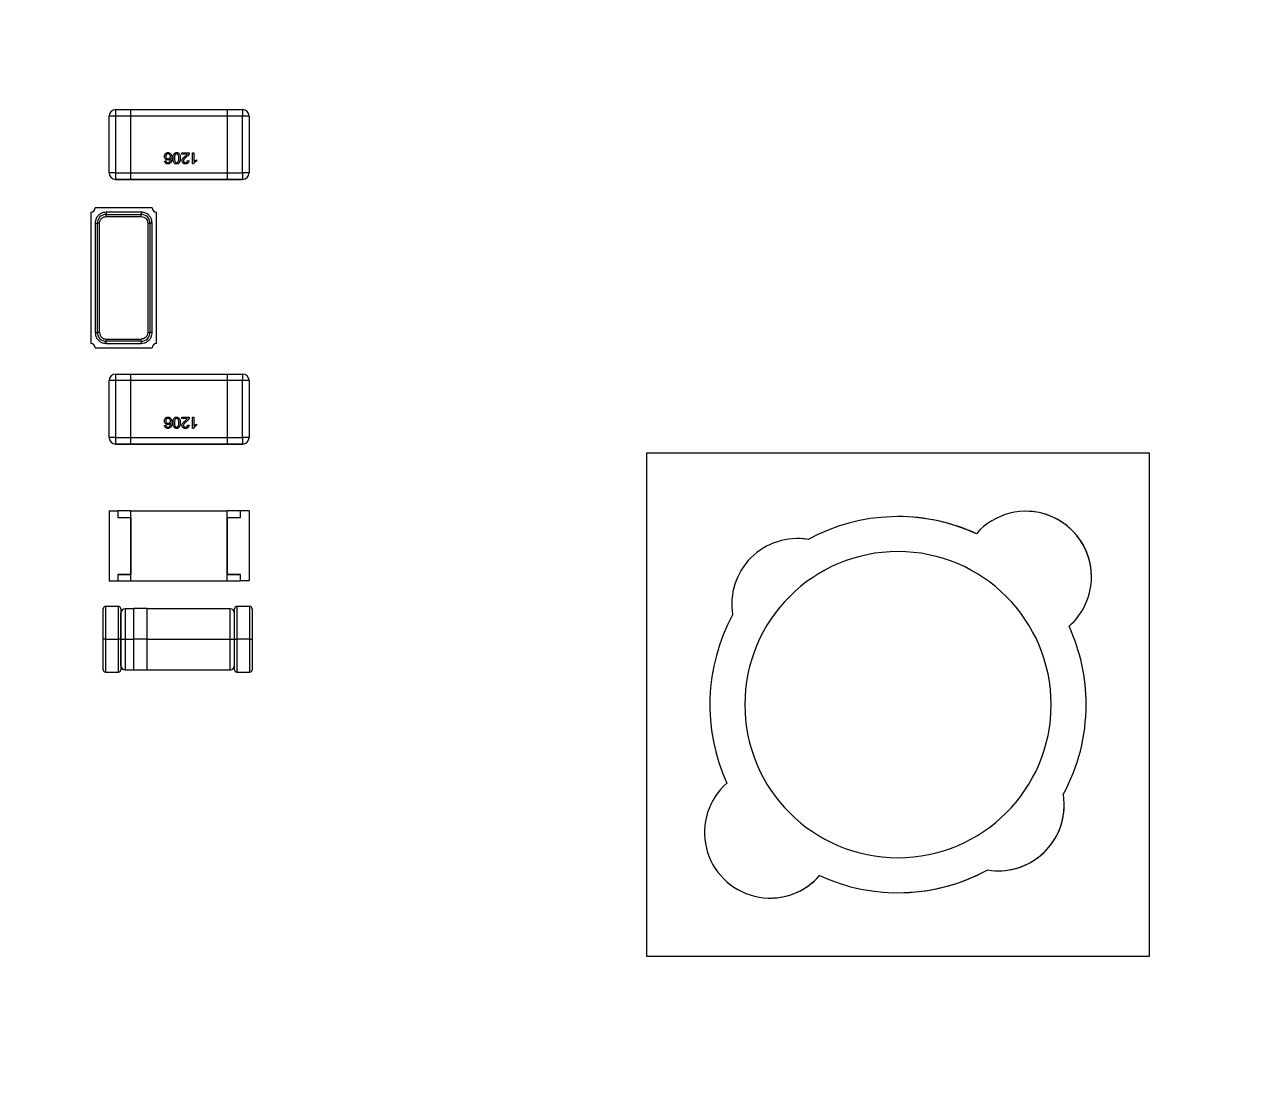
# Model space of a CAD drawing. Header units: millimetres. Extents: x 464 to 694, y 328 to 578.
# Drawn here: x 538.6 to 594.4, y 482 to 530 of the extents above; entities that cross this region are included whole.
import ezdxf

# ---------------------------------------------------------------- set-up
doc = ezdxf.new("R2010")
doc.units = ezdxf.units.MM

msp = doc.modelspace()

# ---------------------------------------------------------------- linework, layer by layer
at = {"color": 7, "linetype": 'Continuous', "lineweight": 25}
for p, q in [((542.771, 526.143), (542.771, 525.843)), ((542.771, 526.143), (543.471, 526.143)), ((543.471, 525.843), (543.471, 526.143)), ((543.471, 526.143), (547.871, 526.143)), ((547.871, 526.143), (547.871, 525.843)), ((547.871, 526.143), (548.571, 526.143)), ((548.571, 526.143), (548.571, 525.843)), ((542.471, 523.243), (542.471, 525.843)), ((542.771, 525.843), (542.471, 525.843)), ((542.771, 525.843), (542.771, 523.243)), ((543.471, 525.843), (542.771, 525.843)), ((543.471, 523.243), (543.471, 525.843)), ((547.871, 525.843), (543.471, 525.843)), ((547.871, 525.843), (547.871, 523.243)), ((548.571, 525.843), (547.871, 525.843)), ((548.571, 523.243), (548.571, 525.843)), ((548.871, 525.843), (548.571, 525.843)), ((548.871, 525.843), (548.871, 523.243)), ((545.005, 523.786), (545.07, 523.793)), ((545.329, 523.824), (545.327, 523.807)), ((545.795, 524.102), (545.795, 524.168)), ((545.795, 524.168), (546.131, 524.168)), ((546.046, 524.102), (545.795, 524.102)), ((546.046, 524.102), (545.795, 524.102)), ((546.058, 523.806), (546.124, 523.8)), ((546.282, 524.168), (546.348, 524.168)), ((546.282, 523.655), (546.282, 524.168)), ((546.324, 523.655), (546.282, 523.655)), ((546.324, 523.655), (546.282, 523.655)), ((546.348, 524.168), (546.348, 523.768)), ((546.466, 523.844), (546.466, 523.783)), ((542.771, 523.243), (542.471, 523.243)), ((542.471, 523.243), (542.471, 523.243)), ((542.771, 523.243), (542.771, 522.943)), ((542.771, 523.243), (543.471, 523.243)), ((543.471, 523.243), (547.871, 523.243)), ((543.471, 522.943), (543.471, 523.243)), ((547.871, 523.243), (548.571, 523.243)), ((547.871, 523.243), (547.871, 522.943)), ((548.571, 523.243), (548.571, 522.943)), ((548.871, 523.243), (548.571, 523.243)), ((548.871, 523.243), (548.871, 523.243)), ((543.471, 522.943), (542.771, 522.943)), ((542.771, 522.943), (543.471, 522.943)), ((542.771, 522.943), (542.771, 522.943)), ((547.871, 522.943), (543.471, 522.943)), ((543.471, 522.943), (543.471, 522.943)), ((543.471, 522.943), (547.871, 522.943)), ((548.571, 522.943), (547.871, 522.943)), ((547.871, 522.943), (548.571, 522.943)), ((547.871, 522.943), (547.871, 522.943)), ((548.571, 522.943), (548.571, 522.943)), ((541.638, 521.449), (541.638, 515.449)), ((544.438, 521.649), (541.838, 521.649)), ((542.338, 521.449), (542.338, 521.349)), ((543.938, 521.449), (542.338, 521.449)), ((543.938, 521.449), (543.938, 521.349)), ((544.638, 515.449), (544.638, 521.449)), ((541.838, 520.949), (541.938, 520.949)), ((541.838, 520.949), (541.838, 515.949)), ((542.038, 520.949), (541.938, 520.949)), ((541.938, 515.949), (541.938, 520.949)), ((542.038, 515.949), (542.038, 520.949)), ((542.338, 521.249), (542.338, 521.349)), ((542.338, 521.349), (543.938, 521.349)), ((542.338, 521.249), (543.938, 521.249)), ((543.938, 521.249), (543.938, 521.349)), ((544.238, 520.949), (544.238, 515.949)), ((544.238, 520.949), (544.338, 520.949)), ((544.338, 520.949), (544.338, 515.949)), ((544.438, 520.949), (544.338, 520.949)), ((544.438, 515.949), (544.438, 520.949)), ((541.838, 515.949), (541.938, 515.949)), ((542.038, 515.949), (541.938, 515.949)), ((544.238, 515.949), (544.338, 515.949)), ((544.438, 515.949), (544.338, 515.949)), ((542.338, 515.649), (543.938, 515.649)), ((542.338, 515.649), (542.338, 515.549)), ((543.938, 515.549), (542.338, 515.549)), ((542.338, 515.449), (542.338, 515.549)), ((542.338, 515.449), (543.938, 515.449)), ((543.938, 515.549), (543.938, 515.649)), ((543.938, 515.549), (543.938, 515.449)), ((541.838, 515.249), (544.438, 515.249)), ((542.471, 511.15), (542.471, 513.75)), ((542.771, 513.75), (542.471, 513.75)), ((542.771, 514.05), (542.771, 513.75)), ((542.771, 514.05), (543.471, 514.05)), ((542.771, 513.75), (542.771, 511.15)), ((543.471, 513.75), (542.771, 513.75)), ((543.471, 513.75), (543.471, 514.05)), ((543.471, 514.05), (547.871, 514.05)), ((543.471, 511.15), (543.471, 513.75)), ((547.871, 513.75), (543.471, 513.75)), ((547.871, 514.05), (547.871, 513.75)), ((547.871, 514.05), (548.571, 514.05)), ((547.871, 513.75), (547.871, 511.15)), ((548.571, 513.75), (547.871, 513.75)), ((548.571, 514.05), (548.571, 513.75)), ((548.571, 511.15), (548.571, 513.75)), ((548.871, 513.75), (548.571, 513.75)), ((548.871, 513.75), (548.871, 511.15)), ((545.795, 512.009), (545.795, 512.075)), ((545.795, 512.075), (546.131, 512.075)), ((546.046, 512.009), (545.795, 512.009)), ((546.046, 512.009), (545.795, 512.009)), ((546.282, 512.075), (546.348, 512.075)), ((546.282, 511.561), (546.282, 512.075)), ((546.348, 512.075), (546.348, 511.675)), ((545.005, 511.693), (545.07, 511.7)), ((545.708, 511.701), (545.704, 511.684)), ((546.058, 511.713), (546.124, 511.706)), ((546.324, 511.561), (546.282, 511.561)), ((546.324, 511.561), (546.282, 511.561)), ((546.466, 511.75), (546.466, 511.69)), ((542.771, 511.15), (542.471, 511.15)), ((542.471, 511.15), (542.471, 511.15)), ((542.771, 511.15), (542.771, 510.85)), ((542.771, 511.15), (543.471, 511.15)), ((543.471, 510.85), (542.771, 510.85)), ((542.771, 510.85), (543.471, 510.85)), ((542.771, 510.85), (542.771, 510.85)), ((543.471, 510.85), (543.471, 511.15)), ((543.471, 511.15), (547.871, 511.15)), ((547.871, 510.85), (543.471, 510.85)), ((543.471, 510.85), (543.471, 510.85)), ((543.471, 510.85), (547.871, 510.85)), ((547.871, 511.15), (547.871, 510.85)), ((547.871, 511.15), (548.571, 511.15)), ((548.571, 510.85), (547.871, 510.85)), ((547.871, 510.85), (548.571, 510.85)), ((547.871, 510.85), (547.871, 510.85)), ((548.571, 511.15), (548.571, 510.85)), ((548.871, 511.15), (548.571, 511.15)), ((548.571, 510.85), (548.571, 510.85)), ((548.871, 511.15), (548.871, 511.15)), ((567.025, 510.432), (567.025, 487.432)), ((590.025, 510.432), (567.025, 510.432)), ((590.025, 487.432), (590.025, 510.432)), ((590.025, 487.432), (590.025, 510.432)), ((590.025, 510.432), (590.025, 510.432)), ((542.472, 507.788), (542.872, 507.788)), ((542.472, 507.788), (542.472, 504.588)), ((542.872, 507.788), (542.872, 507.488)), ((543.472, 507.788), (542.872, 507.788)), ((542.872, 507.488), (543.472, 507.488)), ((543.472, 507.788), (547.872, 507.788)), ((543.472, 504.588), (543.472, 507.788)), ((543.472, 507.488), (543.472, 504.888)), ((547.872, 504.588), (547.872, 507.788)), ((548.472, 507.788), (547.872, 507.788)), ((547.872, 507.488), (547.872, 504.888)), ((547.872, 507.488), (548.472, 507.488)), ((548.872, 507.788), (548.472, 507.788)), ((548.472, 507.488), (548.472, 507.788)), ((548.872, 507.788), (548.872, 504.588)), ((578.525, 507.532), (578.525, 507.532)), ((584.368, 507.775), (584.368, 507.775)), ((573.929, 506.528), (573.929, 506.528)), ((543.472, 504.888), (542.872, 504.888)), ((542.872, 504.888), (542.872, 504.588)), ((542.872, 504.888), (543.472, 504.888)), ((548.472, 504.888), (547.872, 504.888)), ((547.872, 504.888), (548.472, 504.888)), ((548.472, 504.588), (548.472, 504.888)), ((587.368, 504.775), (587.368, 504.775)), ((542.472, 504.588), (542.572, 504.588)), ((542.472, 504.588), (542.472, 504.588)), ((542.472, 504.588), (542.872, 504.588)), ((542.572, 504.588), (542.572, 504.588)), ((542.572, 504.588), (542.872, 504.588)), ((542.872, 504.588), (543.472, 504.588)), ((542.872, 504.588), (543.472, 504.588)), ((543.472, 504.588), (547.872, 504.588)), ((543.472, 504.588), (547.872, 504.588)), ((547.872, 504.588), (548.472, 504.588)), ((547.872, 504.588), (548.472, 504.588)), ((548.772, 504.588), (548.472, 504.588)), ((548.872, 504.588), (548.472, 504.588)), ((548.872, 504.588), (548.772, 504.588)), ((548.772, 504.588), (548.772, 504.588)), ((548.872, 504.588), (548.872, 504.588)), ((542.204, 501.921), (542.204, 503.321)), ((542.904, 503.421), (542.304, 503.421)), ((542.304, 503.421), (542.304, 501.921)), ((542.904, 501.921), (542.904, 503.421)), ((543.004, 503.321), (543.004, 501.921)), ((543.006, 503.121), (543.004, 503.121)), ((543.006, 501.921), (543.006, 503.121)), ((543.606, 503.321), (543.206, 503.321)), ((543.206, 503.321), (543.206, 501.921)), ((544.206, 503.323), (543.606, 503.323)), ((543.606, 501.921), (543.606, 503.323)), ((544.206, 501.921), (544.206, 503.323)), ((548.006, 503.321), (544.206, 503.321)), ((548.006, 501.921), (548.006, 503.321)), ((548.208, 503.121), (548.206, 503.121)), ((548.206, 501.921), (548.206, 503.121)), ((548.208, 501.921), (548.208, 503.321)), ((548.908, 503.421), (548.308, 503.421)), ((548.308, 503.421), (548.308, 501.921)), ((548.908, 501.921), (548.908, 503.421)), ((549.008, 503.321), (549.008, 501.921)), ((549.01, 502.543), (549.008, 502.543)), ((549.01, 502.496), (549.008, 502.496)), ((549.01, 502.48), (549.008, 502.48)), ((549.01, 502.543), (549.01, 502.496)), ((549.01, 502.496), (549.01, 502.48)), ((549.01, 502.48), (549.01, 502.433)), ((586.342, 502.516), (586.342, 502.516)), ((542.204, 500.521), (542.204, 501.921)), ((542.304, 501.921), (542.204, 501.921)), ((542.304, 501.921), (542.904, 501.921)), ((542.304, 501.921), (542.304, 500.421)), ((543.004, 501.921), (542.904, 501.921)), ((542.904, 500.421), (542.904, 501.921)), ((543.004, 501.921), (543.004, 500.521)), ((543.004, 501.921), (543.006, 501.921)), ((543.006, 500.721), (543.006, 501.921)), ((543.006, 501.921), (543.206, 501.921)), ((543.206, 501.921), (543.606, 501.921)), ((543.206, 501.921), (543.206, 500.521)), ((543.606, 500.519), (543.606, 501.921)), ((544.206, 501.921), (543.606, 501.921)), ((544.206, 500.519), (544.206, 501.921)), ((544.206, 501.921), (548.006, 501.921)), ((548.006, 501.921), (548.206, 501.921)), ((548.006, 500.521), (548.006, 501.921)), ((548.206, 500.721), (548.206, 501.921)), ((548.208, 501.921), (548.206, 501.921)), ((548.208, 500.521), (548.208, 501.921)), ((548.208, 501.921), (548.308, 501.921)), ((548.908, 501.921), (548.308, 501.921)), ((548.308, 501.921), (548.308, 500.421)), ((548.908, 501.921), (549.008, 501.921)), ((548.908, 500.421), (548.908, 501.921)), ((549.01, 502.433), (549.008, 502.433)), ((549.01, 502.426), (549.008, 502.426)), ((549.01, 502.408), (549.008, 502.408)), ((549.01, 502.39), (549.008, 502.39)), ((549.01, 502.344), (549.008, 502.344)), ((549.01, 502.327), (549.008, 502.327)), ((549.01, 502.28), (549.008, 502.28)), ((549.01, 502.274), (549.008, 502.274)), ((549.01, 502.255), (549.008, 502.255)), ((549.01, 502.209), (549.008, 502.209)), ((549.01, 502.174), (549.008, 502.174)), ((549.01, 502.155), (549.008, 502.155)), ((549.01, 502.151), (549.008, 502.151)), ((549.01, 502.148), (549.008, 502.148)), ((549.01, 502.086), (549.008, 502.086)), ((549.01, 502.081), (549.008, 502.081)), ((549.01, 502.072), (549.008, 502.072)), ((549.01, 502.071), (549.008, 502.071)), ((549.01, 502.061), (549.008, 502.061)), ((549.01, 502.032), (549.008, 502.032)), ((549.01, 501.987), (549.008, 501.987)), ((549.01, 501.97), (549.008, 501.97)), ((549.01, 501.966), (549.008, 501.966)), ((549.01, 501.965), (549.008, 501.965)), ((549.008, 501.921), (549.008, 500.521)), ((549.01, 501.916), (549.008, 501.916)), ((549.01, 501.9), (549.008, 501.9)), ((549.01, 502.39), (549.01, 502.344)), ((549.01, 502.344), (549.01, 502.327)), ((549.01, 502.327), (549.01, 502.28)), ((549.01, 502.28), (549.01, 502.277)), ((549.01, 502.209), (549.01, 502.174)), ((549.01, 502.174), (549.01, 502.155)), ((549.01, 502.155), (549.01, 502.151)), ((549.01, 502.151), (549.01, 502.148)), ((549.01, 502.148), (549.01, 502.086)), ((549.01, 501.966), (549.01, 501.965)), ((549.01, 501.965), (549.01, 501.916)), ((549.01, 501.916), (549.01, 501.9)), ((549.01, 501.8), (549.008, 501.8)), ((549.01, 501.715), (549.008, 501.715)), ((549.01, 501.668), (549.008, 501.668)), ((549.01, 501.55), (549.008, 501.55)), ((549.01, 501.446), (549.008, 501.446)), ((549.01, 501.407), (549.008, 501.407)), ((549.01, 501.388), (549.008, 501.388)), ((549.01, 501.288), (549.008, 501.288)), ((549.01, 501.247), (549.008, 501.247)), ((542.304, 500.421), (542.904, 500.421)), ((543.004, 500.721), (543.006, 500.721)), ((543.206, 500.521), (543.606, 500.521)), ((543.606, 500.519), (544.206, 500.519)), ((544.206, 500.521), (548.006, 500.521)), ((548.206, 500.721), (548.208, 500.721)), ((548.308, 500.421), (548.908, 500.421)), ((571.525, 498.932), (571.525, 498.932)), ((587.125, 498.932), (587.125, 498.932)), ((586.081, 494.825), (586.081, 494.825)), ((586.121, 494.336), (586.121, 494.336)), ((583.121, 491.336), (583.121, 491.336)), ((578.525, 490.332), (578.525, 490.332)), ((572.682, 490.089), (572.682, 490.089)), ((567.025, 487.432), (590.025, 487.432)), ((590.025, 487.432), (590.025, 487.432))]:
    msp.add_line(p, q, dxfattribs=at)
for centre, radius, start, end in [((578.526, 464), 100.099, 314.4115, 225.62855), ((542.771, 525.843), 0.3, 90, 180), ((548.571, 525.843), 0.3, 0, 90), ((542.771, 523.243), 0.3, 180, 270), ((542.771, 523.243), 0.3, 180, 270), ((548.571, 523.243), 0.3, 270, 0), ((548.571, 523.243), 0.3, 270, 0), ((541.638, 521.649), 0.2, 270, 0), ((544.638, 521.649), 0.2, 180, 270), ((542.338, 520.949), 0.4, 90, 180), ((543.938, 520.949), 0.4, 0, 90), ((542.338, 515.949), 0.4, 180, 270), ((543.938, 515.949), 0.4, 270, 0), ((541.638, 515.249), 0.2, 360, 90), ((544.638, 515.249), 0.2, 90, 180), ((542.771, 513.75), 0.3, 90, 180), ((548.571, 513.75), 0.3, 0, 90), ((542.771, 511.15), 0.3, 180, 270), ((542.771, 511.15), 0.3, 180, 270), ((548.571, 511.15), 0.3, 270, 0), ((548.571, 511.15), 0.3, 270, 0), ((578.525, 498.932), 8.6, 65.3682, 118.5252), ((578.525, 498.932), 8.6, 65.3682, 90), ((584.368, 504.775), 3, 0, 138.8449), ((584.368, 504.775), 3, 0, 90), ((573.929, 503.528), 3, 80.613, 189.387), ((573.929, 503.528), 3, 80.613, 90), ((578.525, 498.932), 7, 0, 180), ((578.525, 498.932), 7, 90, 180), ((584.368, 504.775), 3, 311.1551, 0), ((584.368, 504.775), 3, 311.1551, 0), ((542.304, 503.321), 0.1, 90, 180), ((542.904, 503.321), 0.1, 0, 90), ((543.206, 503.121), 0.2, 90, 180), ((548.006, 503.121), 0.2, 0, 90), ((548.308, 503.321), 0.1, 90, 180), ((548.908, 503.321), 0.1, 0, 90), ((578.525, 498.932), 8.6, 151.4748, 204.6318), ((578.525, 498.932), 8.6, 0, 24.6318), ((578.525, 498.932), 8.6, 0, 24.6318), ((542.304, 500.521), 0.1, 180, 270), ((542.904, 500.521), 0.1, 270, 0), ((543.206, 500.721), 0.2, 180, 270), ((548.006, 500.721), 0.2, 270, 0), ((548.308, 500.521), 0.1, 180, 270), ((548.908, 500.521), 0.1, 270, 0), ((578.525, 498.932), 7, 180, 0), ((578.525, 498.932), 7, 180, 270), ((578.525, 498.932), 8.6, 331.4748, 0), ((578.525, 498.932), 8.6, 331.4748, 0), ((572.682, 493.089), 3, 131.1551, 318.8449), ((583.121, 494.336), 3, 0, 9.387), ((583.121, 494.336), 3, 0, 9.387), ((583.121, 494.336), 3, 260.613, 0), ((583.121, 494.336), 3, 270, 0), ((578.525, 498.932), 8.6, 245.3682, 298.5252), ((578.525, 498.932), 8.6, 270, 298.5252), ((572.682, 493.089), 3, 270, 318.8449)]:
    msp.add_arc(centre, radius, start, end, dxfattribs=at)
for points, knots in [([(544.998, 523.999), (545.001, 524.024), (545.006, 524.074), (545.045, 524.134), (545.101, 524.17), (545.141, 524.173), (545.16, 524.175)], [0, 0, 0, 0, 0.28023, 0.559761, 0.779759, 1, 1, 1, 1]), ([(545.15, 523.832), (545.126, 523.836), (545.079, 523.842), (545.029, 523.889), (545.002, 523.944), (544.999, 523.981), (544.998, 523.999)], [0, 0, 0, 0, 0.279141, 0.558815, 0.77917, 1, 1, 1, 1]), ([(545.15, 523.832), (545.126, 523.836), (545.079, 523.842), (545.029, 523.889), (545.002, 523.944), (544.999, 523.981), (544.998, 523.999)], [0, 0, 0, 0, 0.279141, 0.558815, 0.77917, 1, 1, 1, 1]), ([(545.153, 523.655), (545.132, 523.656), (545.091, 523.66), (545.042, 523.694), (545.014, 523.739), (545.008, 523.771), (545.005, 523.786)], [0, 0, 0, 0, 0.280049, 0.559187, 0.779374, 1, 1, 1, 1]), ([(545.153, 523.655), (545.132, 523.656), (545.091, 523.66), (545.042, 523.694), (545.014, 523.739), (545.008, 523.771), (545.005, 523.786)], [0, 0, 0, 0, 0.280049, 0.559187, 0.779374, 1, 1, 1, 1]), ([(545.165, 524.116), (545.149, 524.114), (545.117, 524.11), (545.082, 524.078), (545.066, 524.039), (545.064, 524.014), (545.064, 524.001)], [0, 0, 0, 0, 0.279489, 0.558551, 0.778978, 1, 1, 1, 1]), ([(545.064, 524.001), (545.065, 523.985), (545.067, 523.953), (545.093, 523.915), (545.13, 523.894), (545.155, 523.893), (545.168, 523.892)], [0, 0, 0, 0, 0.280456, 0.559364, 0.779311, 1, 1, 1, 1]), ([(545.07, 523.793), (545.073, 523.782), (545.078, 523.763), (545.089, 523.747), (545.094, 523.74)], [0, 0, 0, 0, 0.560488, 1, 1, 1, 1]), ([(545.094, 523.74), (545.104, 523.732), (545.123, 523.717), (545.147, 523.715), (545.157, 523.714)], [0, 0, 0, 0, 0.559004, 1, 1, 1, 1]), ([(545.275, 523.9), (545.256, 523.879), (545.222, 523.841), (545.172, 523.835), (545.15, 523.832)], [0, 0, 0, 0, 0.558625, 1, 1, 1, 1]), ([(545.275, 523.9), (545.256, 523.879), (545.222, 523.841), (545.172, 523.835), (545.15, 523.832)], [0, 0, 0, 0, 0.558625, 1, 1, 1, 1]), ([(545.284, 523.713), (545.263, 523.694), (545.225, 523.66), (545.175, 523.656), (545.153, 523.655)], [0, 0, 0, 0, 0.55838, 1, 1, 1, 1]), ([(545.284, 523.713), (545.263, 523.694), (545.225, 523.66), (545.175, 523.656), (545.153, 523.655)], [0, 0, 0, 0, 0.55838, 1, 1, 1, 1]), ([(545.157, 523.714), (545.168, 523.715), (545.188, 523.716), (545.205, 523.725), (545.213, 523.729)], [0, 0, 0, 0, 0.559717, 1, 1, 1, 1]), ([(545.16, 524.175), (545.182, 524.173), (545.225, 524.169), (545.281, 524.133), (545.321, 524.075), (545.338, 524.004), (545.34, 523.953), (545.34, 523.928)], [0, 0, 0, 0, 0.186506, 0.372724, 0.558994, 0.779255, 1, 1, 1, 1]), ([(545.275, 523.998), (545.273, 524.015), (545.269, 524.048), (545.242, 524.088), (545.205, 524.112), (545.179, 524.115), (545.165, 524.116)], [0, 0, 0, 0, 0.280082, 0.55977, 0.779688, 1, 1, 1, 1]), ([(545.275, 523.998), (545.273, 524.015), (545.269, 524.048), (545.242, 524.088), (545.205, 524.112), (545.179, 524.115), (545.165, 524.116)], [0, 0, 0, 0, 0.280082, 0.55977, 0.779688, 1, 1, 1, 1]), ([(545.168, 523.892), (545.184, 523.893), (545.215, 523.897), (545.251, 523.925), (545.272, 523.961), (545.274, 523.985), (545.275, 523.998)], [0, 0, 0, 0, 0.27974, 0.559339, 0.779412, 1, 1, 1, 1]), ([(545.213, 523.729), (545.226, 523.742), (545.251, 523.767), (545.272, 523.827), (545.274, 523.873), (545.275, 523.9)], [0, 0, 0, 0, 0.2793589, 0.5591759, 1, 1, 1, 1]), ([(545.34, 523.928), (545.34, 523.885), (545.338, 523.808), (545.301, 523.742), (545.284, 523.713)], [0, 0, 0, 0, 0.561396, 1, 1, 1, 1]), ([(545.393, 523.915), (545.394, 523.944), (545.395, 524.002), (545.412, 524.074), (545.441, 524.125), (545.473, 524.155), (545.514, 524.172), (545.543, 524.174), (545.558, 524.175)], [0, 0, 0, 0, 0.250479, 0.500353, 0.625387, 0.750173, 0.874968, 1, 1, 1, 1]), ([(545.558, 523.655), (545.543, 523.656), (545.514, 523.658), (545.473, 523.675), (545.44, 523.705), (545.414, 523.757), (545.394, 523.828), (545.394, 523.886), (545.393, 523.915)], [0, 0, 0, 0, 0.125019, 0.249935, 0.374635, 0.499696, 0.749581, 1, 1, 1, 1]), ([(545.558, 524.116), (545.547, 524.115), (545.526, 524.112), (545.5, 524.094), (545.48, 524.069), (545.467, 524.029), (545.46, 523.977), (545.459, 523.936), (545.459, 523.915)], [0, 0, 0, 0, 0.124544, 0.249196, 0.374051, 0.499141, 0.749452, 1, 1, 1, 1]), ([(545.459, 523.915), (545.459, 523.894), (545.46, 523.852), (545.467, 523.8), (545.481, 523.76), (545.5, 523.735), (545.527, 523.717), (545.548, 523.715), (545.558, 523.714)], [0, 0, 0, 0, 0.250523, 0.5008, 0.625865, 0.75074, 0.875367, 1, 1, 1, 1]), ([(545.558, 524.175), (545.582, 524.173), (545.627, 524.169), (545.658, 524.139), (545.672, 524.125)], [0, 0, 0, 0, 0.559716, 1, 1, 1, 1]), ([(545.656, 523.915), (545.656, 523.936), (545.655, 523.977), (545.649, 524.029), (545.635, 524.069), (545.615, 524.094), (545.589, 524.112), (545.568, 524.115), (545.558, 524.116)], [0, 0, 0, 0, 0.250525, 0.500809, 0.625902, 0.750761, 0.875415, 1, 1, 1, 1]), ([(545.722, 523.915), (545.722, 523.886), (545.72, 523.828), (545.703, 523.756), (545.674, 523.705), (545.642, 523.675), (545.601, 523.657), (545.572, 523.656), (545.558, 523.655)], [0, 0, 0, 0, 0.250495, 0.500372, 0.625439, 0.750208, 0.87498, 1, 1, 1, 1]), ([(545.558, 523.714), (545.566, 523.714), (545.581, 523.715), (545.606, 523.726), (545.619, 523.74), (545.627, 523.749)], [0, 0, 0, 0, 0.2804532, 0.5606885, 1, 1, 1, 1]), ([(545.627, 523.749), (545.637, 523.779), (545.657, 523.833), (545.657, 523.89), (545.656, 523.915)], [0, 0, 0, 0, 0.558059, 1, 1, 1, 1]), ([(545.672, 524.125), (545.69, 524.088), (545.721, 524.021), (545.722, 523.948), (545.722, 523.915)], [0, 0, 0, 0, 0.557973, 1, 1, 1, 1]), ([(545.801, 523.796), (545.805, 523.821), (545.812, 523.87), (545.867, 523.941), (545.915, 523.982), (545.944, 524.007)], [0, 0, 0, 0, 0.278741, 0.558834, 1, 1, 1, 1]), ([(545.959, 523.655), (545.937, 523.656), (545.892, 523.659), (545.839, 523.695), (545.806, 523.744), (545.803, 523.779), (545.801, 523.796)], [0, 0, 0, 0, 0.280482, 0.559644, 0.779749, 1, 1, 1, 1]), ([(545.959, 523.655), (545.937, 523.656), (545.892, 523.659), (545.839, 523.695), (545.806, 523.744), (545.803, 523.779), (545.801, 523.796)], [0, 0, 0, 0, 0.2804823, 0.5596436, 0.7797486, 1, 1, 1, 1]), ([(546.005, 523.976), (545.972, 523.948), (545.927, 523.909), (545.876, 523.848), (545.87, 523.814), (545.867, 523.797)], [0, 0, 0, 0, 0.561313, 0.781386, 1, 1, 1, 1]), ([(546.005, 523.976), (545.972, 523.948), (545.927, 523.909), (545.876, 523.848), (545.87, 523.814), (545.867, 523.797)], [0, 0, 0, 0, 0.5613127, 0.7813859, 1, 1, 1, 1]), ([(545.867, 523.797), (545.869, 523.784), (545.872, 523.758), (545.899, 523.73), (545.93, 523.716), (545.951, 523.715), (545.961, 523.714)], [0, 0, 0, 0, 0.2790799, 0.5586119, 0.7790431, 1, 1, 1, 1]), ([(545.944, 524.007), (545.965, 524.023), (546.001, 524.052), (546.032, 524.087), (546.046, 524.102)], [0, 0, 0, 0, 0.560619, 1, 1, 1, 1]), ([(546.124, 523.8), (546.12, 523.777), (546.113, 523.731), (546.069, 523.681), (546.013, 523.658), (545.977, 523.656), (545.959, 523.655)], [0, 0, 0, 0, 0.280235, 0.558893, 0.779132, 1, 1, 1, 1]), ([(546.124, 523.8), (546.12, 523.777), (546.113, 523.731), (546.069, 523.681), (546.013, 523.658), (545.977, 523.656), (545.959, 523.655)], [0, 0, 0, 0, 0.280235, 0.558893, 0.779132, 1, 1, 1, 1]), ([(545.961, 523.714), (545.975, 523.715), (546.003, 523.717), (546.038, 523.74), (546.056, 523.773), (546.057, 523.795), (546.058, 523.806)], [0, 0, 0, 0, 0.28041, 0.559489, 0.779375, 1, 1, 1, 1]), ([(546.124, 524.123), (546.107, 524.091), (546.078, 524.034), (546.027, 523.994), (546.005, 523.976)], [0, 0, 0, 0, 0.558359, 1, 1, 1, 1]), ([(546.124, 524.123), (546.107, 524.091), (546.078, 524.034), (546.027, 523.994), (546.005, 523.976)], [0, 0, 0, 0, 0.558359, 1, 1, 1, 1]), ([(546.131, 524.168), (546.13, 524.16), (546.13, 524.144), (546.126, 524.129), (546.124, 524.123)], [0, 0, 0, 0, 0.559956, 1, 1, 1, 1]), ([(546.466, 523.783), (546.434, 523.765), (546.377, 523.733), (546.341, 523.679), (546.324, 523.655)], [0, 0, 0, 0, 0.560427, 1, 1, 1, 1]), ([(546.466, 523.783), (546.434, 523.765), (546.377, 523.733), (546.341, 523.679), (546.324, 523.655)], [0, 0, 0, 0, 0.5604274, 1, 1, 1, 1]), ([(546.348, 523.768), (546.368, 523.785), (546.405, 523.815), (546.448, 523.835), (546.466, 523.844)], [0, 0, 0, 0, 0.559686, 1, 1, 1, 1]), ([(542.338, 521.449), (542.292, 521.445), (542.196, 521.438), (542.06, 521.373), (541.953, 521.279), (541.884, 521.168), (541.845, 521.059), (541.84, 520.985), (541.838, 520.949)], [0, 0, 0, 0, 0.176602, 0.36671, 0.562877, 0.715632, 0.862416, 1, 1, 1, 1]), ([(544.438, 520.949), (544.434, 520.995), (544.426, 521.091), (544.362, 521.227), (544.267, 521.334), (544.157, 521.403), (544.048, 521.442), (543.974, 521.447), (543.938, 521.449)], [0, 0, 0, 0, 0.176602, 0.36671, 0.562877, 0.715632, 0.862416, 1, 1, 1, 1]), ([(542.038, 520.949), (542.043, 520.992), (542.054, 521.08), (542.135, 521.181), (542.236, 521.239), (542.305, 521.246), (542.338, 521.249)], [0, 0, 0, 0, 0.2702613, 0.5624294, 0.7897364, 1, 1, 1, 1]), ([(543.938, 521.249), (543.98, 521.244), (544.069, 521.233), (544.169, 521.152), (544.228, 521.051), (544.235, 520.982), (544.238, 520.949)], [0, 0, 0, 0, 0.270261, 0.562429, 0.789736, 1, 1, 1, 1]), ([(541.838, 515.949), (541.842, 515.903), (541.849, 515.807), (541.913, 515.671), (542.008, 515.565), (542.119, 515.495), (542.227, 515.456), (542.302, 515.451), (542.338, 515.449)], [0, 0, 0, 0, 0.176602, 0.36671, 0.562877, 0.715632, 0.862416, 1, 1, 1, 1]), ([(542.038, 515.949), (542.043, 515.905), (542.054, 515.816), (542.135, 515.719), (542.233, 515.658), (542.303, 515.652), (542.338, 515.649)], [0, 0, 0, 0, 0.278503, 0.560988, 0.777933, 1, 1, 1, 1]), ([(544.238, 515.949), (544.233, 515.907), (544.222, 515.818), (544.14, 515.718), (544.039, 515.659), (543.971, 515.652), (543.938, 515.649)], [0, 0, 0, 0, 0.270261, 0.562429, 0.789736, 1, 1, 1, 1]), ([(543.938, 515.449), (543.984, 515.453), (544.08, 515.461), (544.216, 515.525), (544.322, 515.62), (544.392, 515.73), (544.431, 515.839), (544.436, 515.913), (544.438, 515.949)], [0, 0, 0, 0, 0.176602, 0.36671, 0.562877, 0.715632, 0.862416, 1, 1, 1, 1]), ([(544.998, 511.906), (545.001, 511.931), (545.006, 511.981), (545.045, 512.041), (545.101, 512.076), (545.141, 512.08), (545.16, 512.082)], [0, 0, 0, 0, 0.28023, 0.559761, 0.779759, 1, 1, 1, 1]), ([(545.165, 512.022), (545.149, 512.02), (545.117, 512.017), (545.082, 511.984), (545.066, 511.946), (545.064, 511.921), (545.064, 511.908)], [0, 0, 0, 0, 0.279489, 0.558551, 0.778978, 1, 1, 1, 1]), ([(545.16, 512.082), (545.182, 512.08), (545.225, 512.076), (545.281, 512.04), (545.321, 511.982), (545.338, 511.911), (545.34, 511.86), (545.34, 511.835)], [0, 0, 0, 0, 0.186506, 0.372724, 0.558994, 0.779255, 1, 1, 1, 1]), ([(545.275, 511.904), (545.273, 511.921), (545.269, 511.955), (545.242, 511.995), (545.205, 512.019), (545.179, 512.021), (545.165, 512.022)], [0, 0, 0, 0, 0.280082, 0.55977, 0.779688, 1, 1, 1, 1]), ([(545.275, 511.904), (545.273, 511.921), (545.269, 511.955), (545.242, 511.995), (545.205, 512.019), (545.179, 512.021), (545.165, 512.022)], [0, 0, 0, 0, 0.280082, 0.55977, 0.779688, 1, 1, 1, 1]), ([(545.393, 511.822), (545.394, 511.851), (545.395, 511.909), (545.412, 511.98), (545.441, 512.031), (545.473, 512.062), (545.514, 512.079), (545.543, 512.081), (545.558, 512.082)], [0, 0, 0, 0, 0.250479, 0.500353, 0.625387, 0.750173, 0.874968, 1, 1, 1, 1]), ([(545.558, 512.022), (545.547, 512.021), (545.526, 512.019), (545.5, 512), (545.48, 511.976), (545.467, 511.936), (545.46, 511.884), (545.459, 511.842), (545.459, 511.821)], [0, 0, 0, 0, 0.124544, 0.249196, 0.374051, 0.499141, 0.749452, 1, 1, 1, 1]), ([(545.558, 512.082), (545.582, 512.079), (545.627, 512.076), (545.658, 512.045), (545.672, 512.032)], [0, 0, 0, 0, 0.559716, 1, 1, 1, 1]), ([(545.656, 511.821), (545.656, 511.842), (545.655, 511.884), (545.649, 511.936), (545.635, 511.976), (545.615, 512), (545.589, 512.019), (545.568, 512.021), (545.558, 512.022)], [0, 0, 0, 0, 0.250525, 0.500809, 0.625902, 0.750761, 0.875415, 1, 1, 1, 1]), ([(545.672, 512.032), (545.69, 511.995), (545.721, 511.928), (545.722, 511.854), (545.722, 511.822)], [0, 0, 0, 0, 0.557973, 1, 1, 1, 1]), ([(545.944, 511.914), (545.965, 511.93), (546.001, 511.959), (546.032, 511.994), (546.046, 512.009)], [0, 0, 0, 0, 0.560619, 1, 1, 1, 1]), ([(546.124, 512.029), (546.107, 511.997), (546.078, 511.94), (546.027, 511.9), (546.005, 511.883)], [0, 0, 0, 0, 0.558359, 1, 1, 1, 1]), ([(546.124, 512.029), (546.107, 511.997), (546.078, 511.94), (546.027, 511.9), (546.005, 511.883)], [0, 0, 0, 0, 0.558359, 1, 1, 1, 1]), ([(546.131, 512.075), (546.13, 512.066), (546.13, 512.051), (546.126, 512.036), (546.124, 512.029)], [0, 0, 0, 0, 0.559956, 1, 1, 1, 1]), ([(545.15, 511.739), (545.126, 511.742), (545.079, 511.749), (545.029, 511.795), (545.002, 511.85), (544.999, 511.887), (544.998, 511.906)], [0, 0, 0, 0, 0.279141, 0.558815, 0.77917, 1, 1, 1, 1]), ([(545.15, 511.739), (545.126, 511.742), (545.079, 511.749), (545.029, 511.795), (545.002, 511.85), (544.999, 511.887), (544.998, 511.906)], [0, 0, 0, 0, 0.279141, 0.558815, 0.77917, 1, 1, 1, 1]), ([(545.153, 511.561), (545.132, 511.563), (545.091, 511.566), (545.042, 511.6), (545.014, 511.645), (545.008, 511.677), (545.005, 511.693)], [0, 0, 0, 0, 0.280049, 0.559187, 0.779374, 1, 1, 1, 1]), ([(545.153, 511.561), (545.132, 511.563), (545.091, 511.566), (545.042, 511.6), (545.014, 511.645), (545.008, 511.677), (545.005, 511.693)], [0, 0, 0, 0, 0.280049, 0.559187, 0.779374, 1, 1, 1, 1]), ([(545.064, 511.908), (545.065, 511.892), (545.067, 511.86), (545.093, 511.821), (545.13, 511.801), (545.155, 511.799), (545.168, 511.798)], [0, 0, 0, 0, 0.280456, 0.559364, 0.779311, 1, 1, 1, 1]), ([(545.07, 511.7), (545.073, 511.689), (545.078, 511.67), (545.089, 511.654), (545.094, 511.647)], [0, 0, 0, 0, 0.560488, 1, 1, 1, 1]), ([(545.094, 511.647), (545.104, 511.638), (545.123, 511.623), (545.147, 511.621), (545.157, 511.621)], [0, 0, 0, 0, 0.559004, 1, 1, 1, 1]), ([(545.275, 511.807), (545.256, 511.785), (545.222, 511.747), (545.172, 511.742), (545.15, 511.739)], [0, 0, 0, 0, 0.558625, 1, 1, 1, 1]), ([(545.275, 511.807), (545.256, 511.785), (545.222, 511.747), (545.172, 511.742), (545.15, 511.739)], [0, 0, 0, 0, 0.558625, 1, 1, 1, 1]), ([(545.284, 511.62), (545.263, 511.601), (545.225, 511.566), (545.175, 511.563), (545.153, 511.561)], [0, 0, 0, 0, 0.55838, 1, 1, 1, 1]), ([(545.284, 511.62), (545.263, 511.601), (545.225, 511.566), (545.175, 511.563), (545.153, 511.561)], [0, 0, 0, 0, 0.55838, 1, 1, 1, 1]), ([(545.157, 511.621), (545.168, 511.621), (545.188, 511.623), (545.205, 511.632), (545.213, 511.636)], [0, 0, 0, 0, 0.559717, 1, 1, 1, 1]), ([(545.168, 511.798), (545.184, 511.8), (545.215, 511.804), (545.251, 511.832), (545.272, 511.867), (545.274, 511.892), (545.275, 511.904)], [0, 0, 0, 0, 0.2797398, 0.5593387, 0.7794116, 1, 1, 1, 1]), ([(545.213, 511.636), (545.226, 511.648), (545.251, 511.673), (545.272, 511.734), (545.274, 511.779), (545.275, 511.807)], [0, 0, 0, 0, 0.279359, 0.559176, 1, 1, 1, 1]), ([(545.34, 511.835), (545.34, 511.792), (545.338, 511.715), (545.301, 511.649), (545.284, 511.62)], [0, 0, 0, 0, 0.561396, 1, 1, 1, 1]), ([(545.558, 511.561), (545.543, 511.562), (545.514, 511.564), (545.473, 511.582), (545.44, 511.611), (545.414, 511.664), (545.394, 511.734), (545.394, 511.793), (545.393, 511.822)], [0, 0, 0, 0, 0.125019, 0.249935, 0.374635, 0.499696, 0.749581, 1, 1, 1, 1]), ([(545.459, 511.821), (545.459, 511.801), (545.46, 511.759), (545.467, 511.707), (545.481, 511.667), (545.5, 511.642), (545.527, 511.624), (545.548, 511.622), (545.558, 511.621)], [0, 0, 0, 0, 0.250523, 0.5008, 0.625865, 0.75074, 0.875367, 1, 1, 1, 1]), ([(545.722, 511.822), (545.722, 511.793), (545.72, 511.735), (545.703, 511.663), (545.674, 511.612), (545.642, 511.582), (545.601, 511.564), (545.572, 511.562), (545.558, 511.561)], [0, 0, 0, 0, 0.250495, 0.500372, 0.625439, 0.750208, 0.87498, 1, 1, 1, 1]), ([(545.558, 511.621), (545.566, 511.621), (545.581, 511.622), (545.606, 511.633), (545.619, 511.647), (545.627, 511.656)], [0, 0, 0, 0, 0.2804532, 0.5606885, 1, 1, 1, 1]), ([(545.627, 511.656), (545.637, 511.686), (545.657, 511.739), (545.657, 511.796), (545.656, 511.821)], [0, 0, 0, 0, 0.558059, 1, 1, 1, 1]), ([(545.801, 511.703), (545.805, 511.728), (545.812, 511.777), (545.867, 511.848), (545.915, 511.889), (545.944, 511.914)], [0, 0, 0, 0, 0.278741, 0.558834, 1, 1, 1, 1]), ([(545.959, 511.561), (545.937, 511.563), (545.892, 511.566), (545.839, 511.602), (545.806, 511.65), (545.803, 511.686), (545.801, 511.703)], [0, 0, 0, 0, 0.280482, 0.559644, 0.779749, 1, 1, 1, 1]), ([(545.959, 511.561), (545.937, 511.563), (545.892, 511.566), (545.839, 511.602), (545.806, 511.65), (545.803, 511.686), (545.801, 511.703)], [0, 0, 0, 0, 0.280482, 0.559644, 0.779749, 1, 1, 1, 1]), ([(546.005, 511.883), (545.972, 511.855), (545.927, 511.816), (545.876, 511.755), (545.87, 511.721), (545.867, 511.704)], [0, 0, 0, 0, 0.5613127, 0.7813859, 1, 1, 1, 1]), ([(546.005, 511.883), (545.972, 511.855), (545.927, 511.816), (545.876, 511.755), (545.87, 511.721), (545.867, 511.704)], [0, 0, 0, 0, 0.5613127, 0.7813859, 1, 1, 1, 1]), ([(545.867, 511.704), (545.869, 511.691), (545.872, 511.664), (545.899, 511.637), (545.93, 511.622), (545.951, 511.621), (545.961, 511.621)], [0, 0, 0, 0, 0.27908, 0.558612, 0.779043, 1, 1, 1, 1]), ([(546.124, 511.706), (546.12, 511.683), (546.113, 511.638), (546.069, 511.588), (546.013, 511.564), (545.977, 511.562), (545.959, 511.561)], [0, 0, 0, 0, 0.2802352, 0.558893, 0.7791323, 1, 1, 1, 1]), ([(546.124, 511.706), (546.12, 511.683), (546.113, 511.638), (546.069, 511.588), (546.013, 511.564), (545.977, 511.562), (545.959, 511.561)], [0, 0, 0, 0, 0.280235, 0.558893, 0.779132, 1, 1, 1, 1]), ([(545.961, 511.621), (545.975, 511.622), (546.003, 511.624), (546.038, 511.647), (546.056, 511.679), (546.057, 511.702), (546.058, 511.713)], [0, 0, 0, 0, 0.28041, 0.559489, 0.779375, 1, 1, 1, 1]), ([(546.466, 511.69), (546.434, 511.672), (546.377, 511.639), (546.341, 511.585), (546.324, 511.561)], [0, 0, 0, 0, 0.560427, 1, 1, 1, 1]), ([(546.466, 511.69), (546.434, 511.672), (546.377, 511.639), (546.341, 511.585), (546.324, 511.561)], [0, 0, 0, 0, 0.560427, 1, 1, 1, 1]), ([(546.348, 511.675), (546.368, 511.692), (546.405, 511.722), (546.448, 511.742), (546.466, 511.75)], [0, 0, 0, 0, 0.559686, 1, 1, 1, 1])]:
    msp.add_open_spline(points, degree=3, knots=knots, dxfattribs=at)
for points in [[(545.474, 524.047), (545.473, 524.044), (545.47, 524.039), (545.47, 524.034), (545.469, 524.031)], [(545.646, 524.031), (545.646, 524.034), (545.645, 524.039), (545.643, 524.044), (545.642, 524.047)], [(545.474, 511.954), (545.473, 511.951), (545.47, 511.946), (545.47, 511.94), (545.469, 511.937)], [(545.646, 511.937), (545.646, 511.94), (545.645, 511.946), (545.643, 511.951), (545.642, 511.954)]]:
    msp.add_open_spline(points, degree=3, dxfattribs=at)

doc.saveas('drawing.dxf')
